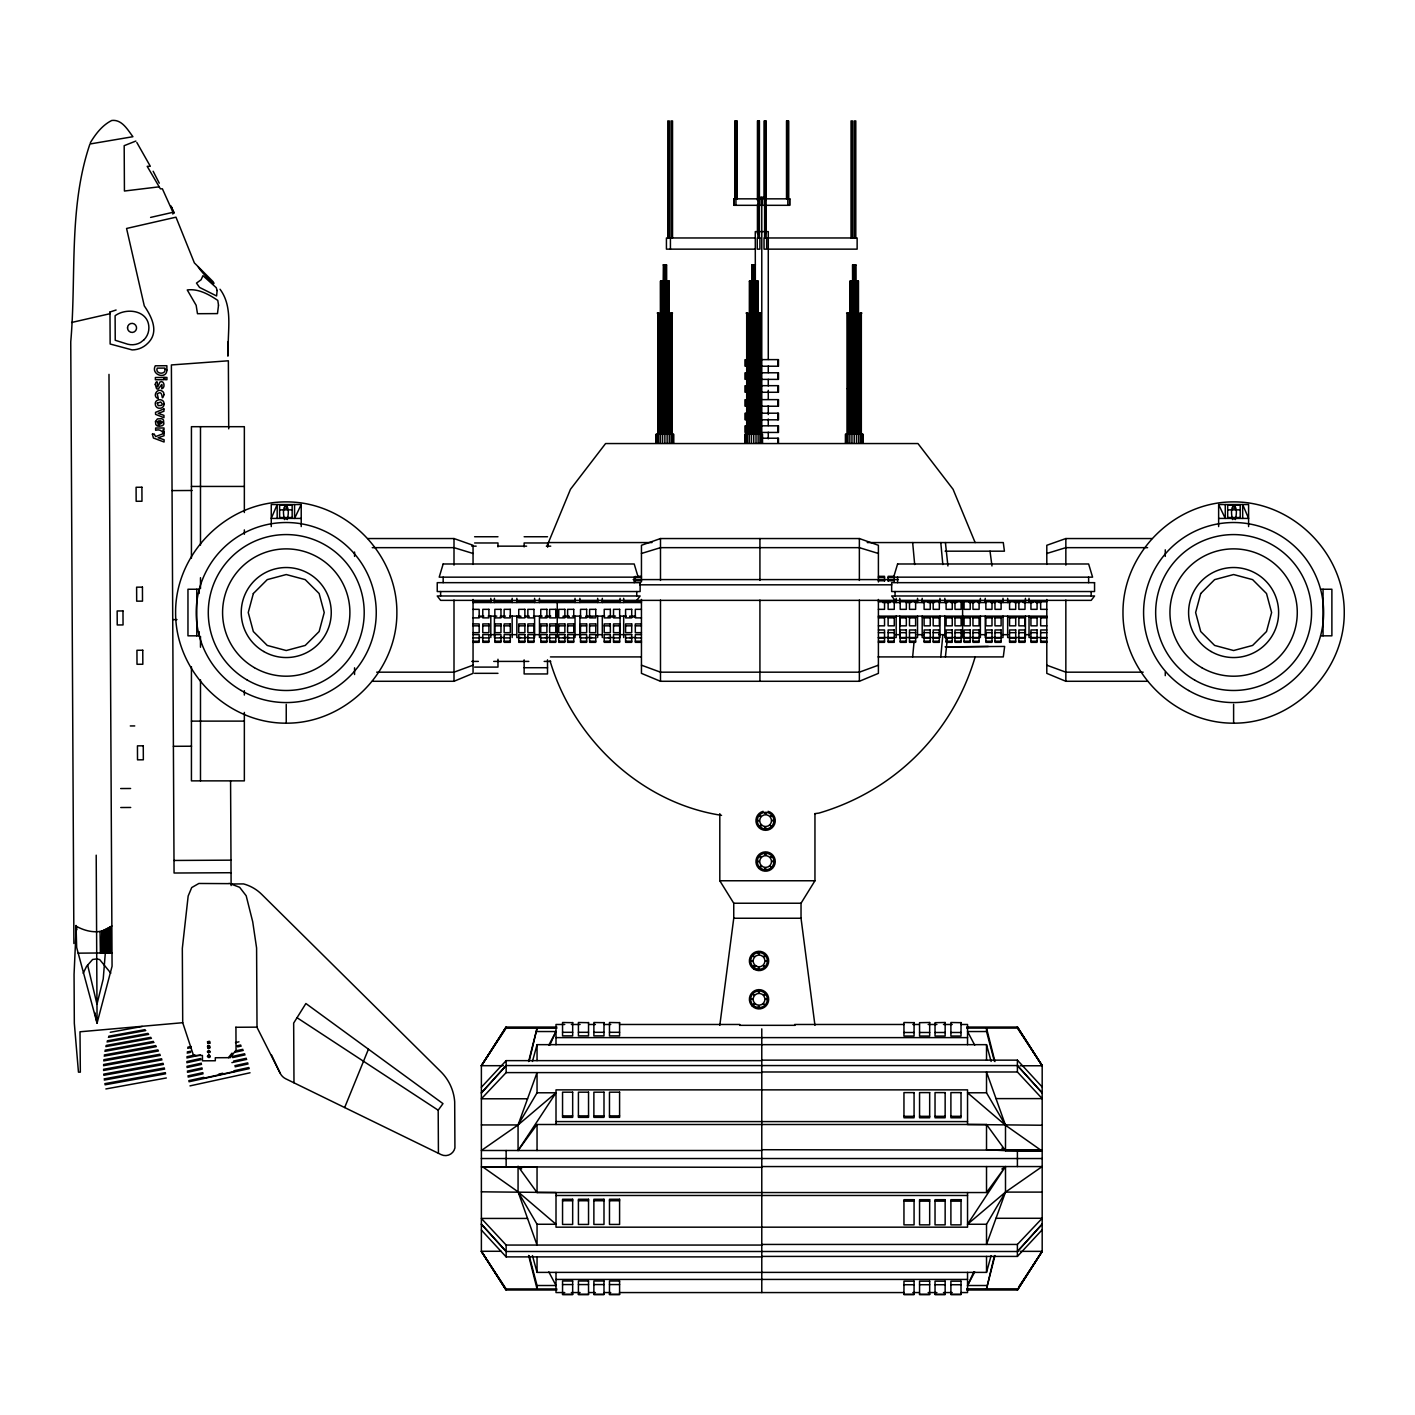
<?xml version="1.0" encoding="UTF-8"?>
<svg xmlns="http://www.w3.org/2000/svg" width="1415" height="1415" viewBox="0 0 1415 1415"><rect width="100%" height="100%" fill="white"/><g stroke="black" fill="none" stroke-linecap="round" stroke-linejoin="round"><path stroke-width="1.5" d="M228.257 340.98C228.77 323.451 231.211 304.26 220.033 289.244M199.161 593.469L199.285 589.241L187.965 589.241L187.965 635.83L199.285 635.83L199.161 631.603M100.359 953.038L100.041 931.477M101.173 953.038L101.792 931.105M102.004 953.038L102.499 930.752M102.835 953.02L103.189 930.398M103.666 953.02L103.879 930.044M104.48 953.02L104.586 929.69M912.657 656.914L914.09 641.526M940.78 656.914L942.832 634.928M945.415 656.914L947.396 638.413M719.81 1025.327L733.748 918.247L733.748 903.23L719.81 880.767L719.81 813.678M547.853 546.809L548.419 542.564L570.475 489.289L605.585 443.549L917.964 443.549L953.073 489.289L975.147 542.564M284.503 519.57C280.064 501.582 291.72 501.582 287.28 519.57M287.28 507.242L286.591 508.427M1232.553 519.57C1228.114 501.582 1239.788 501.582 1235.348 519.57M1235.348 507.242L1234.658 508.427M528.609 1061.533L537.046 1028.21L529.228 1061.038M994.957 1255.53L986.52 1288.835L994.338 1256.025M208.111 1055.448L208.323 1057.253M209.544 1057.04L209.332 1055.236M532.447 1061.445L537.046 1044.659L986.52 1044.659L991.119 1061.427M532.447 1255.618L537.046 1272.386L986.52 1272.386L991.119 1255.6M344.659 1107.538L368.431 1049.205M975.147 656.914C952.861 732.722 894.758 790.826 818.949 813.094L814.722 813.66M549.692 1045.261L556.007 1031.535L537.046 1031.535M986.52 1285.51L967.542 1285.51L973.874 1271.784M271.256 526.575L271.256 504.536L301.218 504.536L294.568 518.421L294.568 504.536M548.825 1045.084L556.007 1031.535M967.542 1285.51L974.723 1271.961M1042.183 1150.66L1005.499 1150.66L1005.499 1125.243L986.52 1092.787L967.542 1092.787L1005.499 1125.243L1042.183 1151.102L1005.499 1150.66L986.52 1124.501L537.046 1124.501L518.067 1150.501L518.067 1124.943L537.046 1072.605L537.046 1092.787L518.067 1124.943L481.383 1150.501L761.783 1150.501M1001.873 1169.038L1005.499 1166.561L1005.499 1192.102L986.52 1244.439L986.52 1224.258L1005.499 1192.102L1042.183 1166.561L761.783 1166.561M814.952 1025.327L801.032 918.247L801.032 903.23L814.952 880.767L814.952 813.678M506.146 1028.104L481.383 1065.76L481.383 1251.355L506.146 1290.002L556.838 1290.002M518.067 1150.501L556.007 1092.787L537.046 1092.787M986.52 1224.258L967.542 1224.258L1005.499 1166.561L986.52 1192.544L537.046 1192.544L518.067 1166.402L518.067 1191.819L537.046 1245.058L537.046 1224.258L518.067 1191.819L483.134 1167.18M1018.588 1287.137L1042.183 1251.285L1042.183 1065.69L1017.403 1027.06L966.728 1027.06M556.838 1027.06L506.146 1027.06L481.383 1065.69L503.369 1065.69M966.728 1290.002L1017.403 1290.002L1042.183 1251.355L1020.197 1251.355M90.33 142.738C95.672 133.894 102.322 125.174 111.767 120.47C121.955 119.231 127.651 129.791 132.922 136.707L89.941 143.994C68.38 207.421 76.516 275.854 70.75 341.811L73.898 943.522M438.42 1153.296L438.19 1110.209L442.983 1103.629L305.888 1003.518L293.666 1023.098L293.984 1082.811M636.732 600.367L640.128 595.98L437.235 595.98L440.613 600.367L1091.177 600.367L1094.556 595.98L891.662 595.98L895.058 600.367M228.416 1057.677L232.025 1053.114M506.146 1065.566L481.383 1092.928L506.146 1065.566L1017.403 1065.566L1042.183 1092.875L1017.403 1065.566M1017.403 1251.497L1042.183 1224.117L1017.403 1251.497L506.146 1251.497L481.383 1224.17L506.146 1251.497M481.383 1087.251L506.146 1060.631L761.783 1060.631M761.783 1256.414L1017.403 1256.414L1042.183 1229.794M506.146 1060.631L506.146 1072.605L481.383 1098.783L527.547 1098.783M1017.403 1256.414L1017.403 1244.439L1042.183 1218.28L996.001 1218.28M556.007 1092.787L518.067 1124.943L481.383 1124.943M967.542 1224.258L1005.499 1192.102L1042.183 1192.102M172.718 213.966L174.08 212.904C166.333 195.836 175.92 217.45 173.497 211.949M284.91 518.615L286.874 518.615M1232.96 518.615L1234.941 518.615M208.907 1050.39L208.288 1052.672M208.713 1052.937L209.314 1050.655M210.021 1052.442L207.333 1051.823L208.412 1050.39L210.269 1051.504M208.925 1054.971L207.368 1056.404L209.225 1057.518M208.73 1057.518L210.039 1057.04M111.856 925.976C101.456 934.89 87.27 932.29 76.233 926.259L74.058 974.369L74.323 1023.275L78.462 1072.163L80.337 1072.163L80.001 1031.783L182.712 1022.709L193.537 1055.484L202.433 1055.448L202.451 1060.825L215.328 1060.755L215.31 1057.748L230.327 1057.659L236.04 1050.072L235.934 1027.255M111.997 952.879L78.108 953.162M372.251 681.287L454.003 681.287L473.052 673.363L473.052 599.465M641.455 599.465L641.455 673.363L660.487 681.287L859.365 681.287L878.397 673.363L878.397 599.465M135.858 141.058L124.184 145.674L124.432 191.025L159.223 186.815M473.052 665.192L454.003 672.178L376.673 672.178M878.397 665.192L859.365 672.178L660.487 672.178L641.455 665.192M878.397 581.954L878.397 545.288L859.365 538.549L660.487 538.549L641.455 545.288L641.455 581.954M1152.022 538.549L1065.849 538.549L1046.799 545.288L1046.799 564.426M109.999 312.007L116.101 310.009M641.455 553.477L660.487 547.658L859.365 547.658L878.397 553.477M1046.799 553.477L1065.849 547.658L1147.6 547.658M150.591 217.415L172.984 212.303L162.389 188.814L160.373 188.832L147.178 166.316L150.326 166.298L136.831 142.49M71.617 322.478L109.981 313.706M187.877 1047.153L191.096 1046.463M187.717 1048.338L190.972 1047.613M187.275 1051.929L190.707 1051.186M187.169 1053.114L190.636 1052.371M235.491 1042.59L238.958 1041.829M186.922 1056.722L194.81 1055.006M237.083 1045.791L240.692 1045.013M186.886 1057.942L200.47 1054.971M237.596 1046.87L241.24 1046.092M186.815 1061.533L200.806 1058.491M236.075 1050.797L242.796 1049.329M186.833 1062.736L200.948 1059.658M235.014 1052.229L243.274 1050.425M186.939 1066.344L201.372 1063.196M232.237 1056.474L244.671 1053.751M187.01 1067.529L201.531 1064.363M232.591 1057.589L245.096 1054.865M187.311 1071.137L202.062 1067.918M233.617 1061.038L246.334 1058.261M187.434 1072.305L202.257 1069.068M231.883 1062.612L246.705 1059.375M187.93 1075.895L202.893 1072.641M234.872 1065.672L247.767 1062.86M188.107 1077.063L203.106 1073.79M235.155 1066.804L248.085 1063.974M188.779 1080.636L203.813 1077.346M218.865 1074.073L222.756 1073.224M233.917 1070.784L248.969 1067.511M203.672 1078.177L236.128 1071.102M189.009 1081.768L249.217 1068.643M189.981 1085.889L250.048 1072.782M110.246 1032.278L142.278 1026.459M108.796 1036.222L145.02 1029.642M108.407 1037.337L145.78 1030.562M107.328 1040.821L148.009 1033.41M107.009 1041.953L148.716 1034.365M106.09 1045.473L150.804 1037.337M105.824 1046.622L151.458 1038.327M105.099 1050.178L153.404 1041.405M104.887 1051.345L154.005 1042.413M104.339 1054.936L155.774 1045.579M104.179 1056.121L156.34 1046.64M103.808 1059.711L157.949 1049.877M103.72 1060.914L158.462 1050.974M103.543 1064.505L159.895 1054.263M103.507 1065.707L160.355 1055.378M103.49 1069.315L161.628 1058.756M103.525 1070.501L162.017 1059.87M103.702 1074.127L163.132 1063.319M103.79 1075.294L163.468 1064.451M104.144 1078.902L164.405 1067.954M104.285 1080.07L164.671 1069.086M104.816 1083.66L165.431 1072.641M105.028 1084.81L165.643 1073.79M105.86 1088.949L166.333 1077.965M286.237 723.171C345.455 723.543 397.244 671.754 396.872 612.536C397.244 553.318 345.455 501.529 286.237 501.901C227.019 501.529 175.23 553.318 175.602 612.536C175.23 671.754 227.019 723.543 286.237 723.171L286.237 704.352M1233.615 723.171C1292.832 723.543 1344.621 671.754 1344.25 612.536C1344.621 553.318 1292.832 501.529 1233.615 501.901C1174.397 501.529 1122.608 553.318 1122.979 612.536C1122.608 671.754 1174.397 723.543 1233.615 723.171L1233.615 704.352M945.096 646.832L1004.65 646.443L1003.288 656.914L878.043 656.914M946.476 647.009L988.307 646.443M172.046 490.598L192.086 490.492M172.736 619.611L176.999 619.593M130.286 725.948L134.743 725.93M173.391 746.306L191.538 746.218M120.664 788.544L130.605 788.491M120.753 807.523L130.711 807.47M173.992 860.462L230.981 860.161M231.052 872.719L174.063 873.02L171.392 364.946L228.363 360.79L228.717 428.833M231.105 883.986L243.539 883.915A40.982 40.982 0 0 1 261.722 894.368L440.808 1071.668A47.19 47.19 0 0 1 454.693 1101.843L454.923 1147.936A9.728 9.728 0 0 1 441.144 1154.622L285.777 1078.814A12.417 12.417 0 0 1 280.046 1072.977L256.752 1026.865M83.184 973.308L86.545 966.392L92.629 959.458L96.733 958.928L99.651 959.565L110.83 973.166M235.686 1027.272L257.017 1027.149L256.593 948.015L252.719 921.802L246.175 895.748L239.648 887.311L229.142 883.314M758.528 197.286L765.02 197.286M755.274 237.968L666.43 237.968L666.43 249.146L755.274 249.146M768.274 237.968L857.136 237.968L857.136 249.146L768.274 249.146M663.175 264.853L666.571 264.853M752.037 264.853L755.433 264.853M855.916 264.853L852.52 264.853L852.591 282.452M669.26 281.09L660.487 281.09L660.487 442.718M749.349 281.09L758.122 281.09L758.122 442.718M657.214 313.086L658.346 313.086M658.647 313.086L659.39 434.264M663.653 313.086L664.219 434.264M668.075 313.086L667.456 434.264M671.099 313.086L670.427 434.264M671.524 313.086L671.559 434.264L671.4 313.086L672.532 313.086M746.076 313.086L747.208 313.086L747.244 434.264M747.509 313.086L748.252 434.264M750.534 313.086L751.259 434.264M752.515 313.086L753.081 434.264M759.961 313.086L759.077 388.612L758.811 369.297M761.394 313.086L760.262 313.086L760.262 434.264M846.559 313.086L847.709 313.086L848.01 442.718M847.992 313.086L848.735 434.264M851.016 313.086L851.742 434.264M853.015 313.086L853.563 434.264M855.544 313.086L854.996 434.264M857.419 313.086L856.8 434.264M860.444 313.086L859.789 434.264M860.745 313.086L861.876 313.086M757.609 359.622L778.48 359.622L778.48 366.22L757.45 366.22M659.797 369.297L664.714 369.297M665.032 369.297L670.215 369.297L669.967 388.612M750.764 369.297L753.594 369.297M754.849 369.297L753.894 369.297L754.036 434.264M756.052 369.297L759.077 369.297M854.076 369.297L851.246 369.297L851.052 281.09L850.946 313.918M854.377 369.297L855.332 369.297M856.535 369.297L859.577 369.297M757.609 372.782L778.48 372.782L778.48 379.379L757.45 379.379M757.609 385.676L778.48 385.676L778.48 392.273L761.783 392.273M657.78 388.612L663.211 388.612M665.156 388.612L666.076 388.612M666.536 388.612L671.984 388.612M746.642 388.612L749.755 388.612M750.87 388.612L752.09 388.612M754.036 388.612L754.938 388.612M756.176 388.612L760.846 388.612M847.125 388.612L850.238 388.612M851.352 388.612L852.573 388.612M854.519 388.612L855.421 388.612M856.659 388.612L861.328 388.612M761.783 406.229L778.48 406.229L778.48 399.631L761.783 399.631L761.783 432.442L778.48 432.442L778.48 425.827L761.783 425.827M761.783 413.198L778.48 413.198L778.48 419.795L761.783 419.795M761.783 438.226L778.48 438.226L778.48 442.63M191.432 486.442L244.353 486.442M1218.633 526.575L1218.633 504.536L1248.596 504.536L1248.596 526.575M279.622 509.86L292.162 509.86M1227.689 509.86L1240.212 509.86M279.622 517.536L292.162 517.536M1227.689 517.536L1240.212 517.536M301.218 518.421L271.256 518.421L277.181 504.536L277.181 518.421M1218.633 518.421L1248.596 518.421L1242.671 504.536L1242.671 518.421M474.609 536.745L497.974 536.745M524.134 536.745L547.517 536.745M367.829 538.549L454.003 538.549L473.052 545.288L473.052 564.426M548.419 542.564L652.014 542.564M867.218 542.564L1003.288 542.564L1004.42 551.178L945.132 551.178M474.609 542.971L497.974 542.971L497.974 546.898M471.779 546.155L476.165 546.155M498.098 546.155L526.61 546.155M546.349 546.155L550.736 546.155M372.251 547.658L454.003 547.658L473.052 553.477M637.351 576.329L641.455 576.329M878.397 576.329L884.534 576.329L884.534 581.123M635.317 577.444L641.455 577.444M878.397 577.444L884.534 577.444M888.125 577.444L894.262 577.444M633.177 579.584L898.401 579.584M635.317 580.751L641.455 580.751M878.397 580.751L884.534 580.751M888.125 580.751L894.262 580.751M639.81 584.819L891.768 584.819M1320.566 589.241L1331.886 589.241L1331.886 635.83L1320.566 635.83M473.052 600.791L479.172 600.791L479.172 601.782M641.455 600.791L635.317 600.791L635.317 601.782M878.397 600.791L884.534 600.791L884.534 609.334L878.397 609.334M1046.799 600.791L1040.662 600.791L1040.662 609.334L1046.799 609.334M473.052 601.782L490.81 601.782M494.419 601.782L512.177 601.782M516.846 601.782L534.605 601.782M539.469 601.782L575.021 601.782M579.885 601.782L597.661 601.782M602.312 601.782L620.088 601.782M623.679 601.782L641.455 601.782M878.397 601.782L896.173 601.782M899.763 601.782L917.539 601.782M922.191 601.782L939.967 601.782M944.831 601.782L980.365 601.782M985.247 601.782L1003.005 601.782M1007.657 601.782L1025.433 601.782M1029.023 601.782L1046.799 601.782M473.052 602.542L641.455 602.542M882.712 602.542L890.247 602.542M893.519 602.542L899.993 602.542M905.688 602.542L910.782 602.542M915.098 602.542L923.73 602.542M928.063 602.542L934.537 602.542M938.852 602.542L947.484 602.542M950.756 602.542L956.682 602.542M969.08 602.542L974.44 602.542M977.712 602.542L986.343 602.542M990.677 602.542L995.116 602.542M999.061 602.542L1010.098 602.542M1014.413 602.542L1019.507 602.542M1023.045 602.542L1032.985 602.542M1036.01 602.542L1040.874 602.542M473.052 609.334L479.172 609.334L479.172 617.877L473.052 617.877M641.455 609.334L635.317 609.334L635.317 617.877L641.455 617.877M478.978 616.126L483.842 616.126M488.157 616.126L496.789 616.126M500.344 616.126L505.438 616.126M509.754 616.126L520.791 616.126M524.735 616.126L529.175 616.126M533.49 616.126L542.14 616.126M545.394 616.126L550.771 616.126M563.17 616.126L569.095 616.126M572.368 616.126L580.999 616.126M585.81 616.126L604.753 616.126M608.238 616.126L615.543 616.126M619.858 616.126L626.332 616.126M629.604 616.126L635.53 616.126M878.397 616.126L1046.799 616.126M478.978 616.887L482.922 616.887M500.344 616.887L504.288 616.887M516.846 616.887L520.791 616.887M524.735 616.887L528.679 616.887M545.394 616.887L549.356 616.887M563.17 616.887L569.095 616.887M585.81 616.887L591.735 616.887M608.238 616.887L614.163 616.887M629.604 616.887L635.53 616.887M878.397 616.887L896.173 616.887M899.763 616.887L917.539 616.887M922.191 616.887L939.967 616.887M944.831 616.887L980.365 616.887M985.247 616.887L1003.005 616.887M1007.657 616.887L1025.433 616.887M1029.023 616.887L1046.799 616.887M878.397 617.877L884.534 617.877M888.125 617.877L894.262 617.877M900.188 617.877L906.325 617.877M909.491 617.877L915.629 617.877M924.101 617.877L930.239 617.877M933.193 617.877L939.33 617.877M946.104 617.877L952.242 617.877M954.983 617.877L961.121 617.877M964.075 617.877L970.212 617.877M972.972 617.877L979.109 617.877M985.866 617.877L992.003 617.877M994.975 617.877L1001.113 617.877M1009.567 617.877L1015.705 617.877M1018.871 617.877L1025.008 617.877M1030.934 617.877L1037.071 617.877M1040.662 617.877L1046.799 617.877M473.052 623.927L479.172 623.927L479.172 632.664L473.052 632.664M641.455 623.927L635.317 623.927L635.317 632.664L641.455 632.664M473.052 625.837L479.172 625.837M482.78 625.837L488.918 625.837M494.843 625.837L500.963 625.837M504.147 625.837L510.284 625.837M518.739 625.837L524.877 625.837M527.848 625.837L533.968 625.837M540.742 625.837L546.88 625.837M549.639 625.837L555.759 625.837M558.73 625.837L564.868 625.837M567.61 625.837L573.747 625.837M580.521 625.837L586.659 625.837M589.613 625.837L595.75 625.837M604.223 625.837L610.343 625.837M613.526 625.837L619.664 625.837M625.589 625.837L631.709 625.837M635.317 625.837L641.455 625.837M878.397 625.837L884.534 625.837L884.534 616.887M1046.799 625.837L1040.662 625.837L1040.662 616.887M878.397 629.976L884.534 629.976L884.534 642.339L878.397 642.339M1046.799 629.976L1040.662 629.976L1040.662 642.339L1046.799 642.339M878.397 632.664L884.534 632.664M888.125 632.664L894.262 632.664M900.188 632.664L906.325 632.664M909.491 632.664L915.629 632.664M924.101 632.664L930.239 632.664M933.193 632.664L939.33 632.664M946.104 632.664L952.242 632.664M954.983 632.664L961.121 632.664M964.075 632.664L970.212 632.664M972.972 632.664L979.109 632.664M985.866 632.664L992.003 632.664M994.975 632.664L1001.113 632.664M1009.567 632.664L1015.705 632.664M1018.871 632.664L1025.008 632.664M1030.934 632.664L1037.071 632.664M1040.662 632.664L1046.799 632.664M473.052 634.61L479.172 634.61L479.172 642.339L473.052 642.339M490.315 634.663L500.963 634.61L500.963 642.339L494.843 642.339L494.843 634.61M511.912 634.663L516.227 634.663M539.982 634.663L527.848 634.61L527.848 642.339L533.968 642.339L533.968 634.61M574.525 634.663L586.659 634.61L586.659 642.339L580.521 642.339L580.521 634.415M596.104 634.663L602.578 634.663M624.174 634.663L613.526 634.61L613.526 642.339L619.664 642.339L619.664 634.415M641.455 634.61L635.317 634.61L635.317 642.339L641.455 642.339M895.677 634.663L899.993 634.663M917.256 634.663L923.73 634.663M938.852 634.663L945.326 634.663M979.87 634.663L986.343 634.663M1001.466 634.663L1007.94 634.663M1025.221 634.663L1029.536 634.663M478.978 637.528L482.922 637.528M500.344 637.528L504.288 637.528M520.791 637.528L516.846 637.528L516.846 616.126M524.735 637.528L528.679 637.528M545.394 637.528L549.356 637.528M563.17 637.528L569.095 637.528M585.81 637.528L591.735 637.528M608.238 637.528L614.163 637.528M629.604 637.528L635.53 637.528M878.397 637.528L896.173 637.528L896.173 616.126M1046.799 637.528L1029.023 637.528L1029.023 616.126M473.052 637.917L479.172 637.917M482.78 637.917L488.918 637.917M494.843 637.917L500.963 637.917M504.147 637.917L510.284 637.917M518.739 637.917L524.877 637.917M527.848 637.917L533.968 637.917M540.742 637.917L546.88 637.917M549.639 637.917L555.759 637.917M558.73 637.917L564.868 637.917M567.61 637.917L573.747 637.917M580.521 637.917L586.659 637.917M589.613 637.917L595.75 637.917M604.223 637.917L610.343 637.917M613.526 637.917L619.664 637.917M625.589 637.917L631.709 637.917M635.317 637.917L641.455 637.917M878.397 637.917L884.534 637.917M888.125 637.917L894.262 637.917M900.188 637.917L906.325 637.917M909.491 637.917L915.629 637.917M924.101 637.917L930.239 637.917M933.193 637.917L939.33 637.917M946.104 637.917L952.242 637.917M954.983 637.917L961.121 637.917M964.075 637.917L970.212 637.917M972.972 637.917L979.109 637.917M985.866 637.917L992.003 637.917M994.975 637.917L1001.113 637.917M1009.567 637.917L1015.705 637.917M1018.871 637.917L1025.008 637.917M1030.934 637.917L1037.071 637.917M1040.662 637.917L1046.799 637.917M473.052 641.207L479.172 641.207M482.78 641.207L488.918 641.207M494.843 641.207L500.963 641.207M504.147 641.207L510.284 641.207M518.739 641.207L524.877 641.207M527.848 641.207L533.968 641.207M540.742 641.207L546.88 641.207M549.639 641.207L555.759 641.207M558.73 641.207L564.868 641.207M567.61 641.207L573.747 641.207M580.521 641.207L586.659 641.207M589.613 641.207L595.75 641.207M604.223 641.207L610.343 641.207M613.526 641.207L619.664 641.207M625.589 641.207L631.709 641.207M635.317 641.207L641.455 641.207M878.397 641.207L884.534 641.207M888.125 641.207L894.262 641.207M900.188 641.207L906.325 641.207M909.491 641.207L915.629 641.207M924.101 641.207L930.239 641.207M933.193 641.207L939.33 641.207M946.104 641.207L952.242 641.207M954.983 641.207L961.121 641.207M964.075 641.207L970.212 641.207M972.972 641.207L979.109 641.207M985.866 641.207L992.003 641.207M994.975 641.207L1001.113 641.207M1009.567 641.207L1015.705 641.207M1018.871 641.207L1025.008 641.207M1030.934 641.207L1037.071 641.207M1040.662 641.207L1046.799 641.207M550.453 656.914L641.19 656.914M471.779 661.406L478.358 661.406M493.711 661.406L528.803 661.406M544.156 661.406L550.736 661.406M474.609 667.102L497.974 667.102L497.974 659.249M524.134 667.721L547.517 667.721M1143.179 672.178L1065.849 672.178L1046.799 665.192M474.609 673.328L497.974 673.328M1046.799 599.465L1046.799 673.363L1065.849 681.287L1147.6 681.287M191.432 721.119L244.353 721.119M719.81 880.767L814.952 880.767M733.748 903.23L801.032 903.23M733.748 918.247L801.032 918.247M564.762 1024.478L556.007 1024.478L556.007 1044.659M571.342 1024.478L580.097 1024.478M588.852 1024.478L595.414 1024.478M604.17 1024.478L610.732 1024.478M619.487 1024.478L739.886 1024.478M794.611 1024.478L904.061 1024.478M912.817 1024.478L919.396 1024.478M928.152 1024.478L936.907 1024.478M943.469 1024.478L952.224 1024.478M960.98 1024.478L967.542 1024.478L967.542 1044.659M739.656 1025.327L795.106 1025.327M506.146 1028.21L556.873 1028.21M966.693 1028.104L1017.403 1028.104L1042.183 1065.76L1020.197 1065.76M994.338 1061.126L986.52 1031.535L967.542 1031.535L974.723 1045.137M562.551 1032.313L572.668 1032.313M578.417 1032.313L588.534 1032.313M593.875 1032.313L603.993 1032.313M609.476 1032.313L619.593 1032.313M903.955 1032.49L914.072 1032.49M919.555 1032.49L929.673 1032.49M935.032 1032.49L945.149 1032.49M950.898 1032.49L961.015 1032.49M556.007 1037.62L967.542 1037.62M761.783 1060.153L1017.403 1060.153L1042.183 1086.985M761.783 1071.986L1017.403 1071.986L1042.183 1098.606L996.001 1098.606M506.146 1072.605L761.783 1072.605M562.551 1115.887L572.668 1115.887M578.417 1115.887L588.534 1115.887M593.875 1115.887L603.993 1115.887M609.476 1115.887L619.593 1115.887M903.955 1116.311L914.072 1116.311M919.555 1116.311L929.673 1116.311M935.032 1116.311L945.149 1116.311M950.898 1116.311L961.015 1116.311M556.007 1121.582L967.542 1121.582M556.007 1124.501L556.007 1089.868L967.542 1089.868L967.542 1124.501L1042.183 1125.243M761.783 1149.723L1042.183 1150.183L996.001 1150.183M481.383 1158.531L1042.183 1158.531M527.547 1166.862L481.383 1166.862L761.783 1167.322M481.383 1191.819L556.007 1192.544L556.007 1227.176L967.542 1227.176L967.542 1192.544M556.007 1195.48L967.542 1195.48M562.551 1200.751L572.668 1200.751M578.417 1200.751L588.534 1200.751M593.875 1200.751L603.993 1200.751M609.476 1200.751L619.593 1200.751M903.955 1201.158L914.072 1201.158M919.555 1201.158L929.673 1201.158M935.032 1201.158L945.149 1201.158M950.898 1201.158L961.015 1201.158M527.547 1218.439L481.383 1218.439L506.146 1245.058L506.146 1256.891L761.783 1256.891M537.046 1224.258L556.007 1224.258L518.067 1191.819M761.783 1244.439L1017.403 1244.439M506.146 1245.058L761.783 1245.058M501.175 1251.285L481.383 1251.285L506.146 1290.002L481.383 1251.355L506.146 1288.941L556.873 1288.941M556.007 1279.425L967.542 1279.425M562.551 1284.572L572.668 1284.572M578.417 1284.572L588.534 1284.572M593.875 1284.572L603.993 1284.572M609.476 1284.572L619.593 1284.572M903.955 1284.732L914.072 1284.732M919.555 1284.732L929.673 1284.732M935.032 1284.732L945.149 1284.732M950.898 1284.732L961.015 1284.732M529.228 1255.919L537.046 1285.51L556.007 1285.51L548.825 1271.908M966.693 1288.835L1017.403 1288.835M564.762 1292.567L556.007 1292.567L556.007 1272.386M571.342 1292.567L580.097 1292.567M588.852 1292.567L595.414 1292.567M604.17 1292.567L610.732 1292.567M619.487 1292.567L904.061 1292.567M912.817 1292.567L919.396 1292.567M928.152 1292.567L936.907 1292.567M943.469 1292.567L952.224 1292.567M960.98 1292.567L967.542 1292.567L967.542 1272.386M562.551 1294.389L572.668 1294.389M578.417 1294.389L588.534 1294.389M593.875 1294.389L603.993 1294.389M609.476 1294.389L619.593 1294.389M903.955 1294.389L914.072 1294.389M919.555 1294.389L929.673 1294.389M935.032 1294.389L945.149 1294.389M950.898 1294.389L961.015 1294.389M523.762 1166.685L537.046 1167.322L537.046 1192.544M721.544 815.341C640.712 803.03 573.075 738.542 550.046 660.858M208.43 1054.971L210.287 1056.085M297.026 1017.703L438.19 1110.209M1001.873 1148.166L1005.499 1150.66L986.52 1149.723L986.52 1124.501M518.067 1166.402L521.675 1168.896M1233.261 508.427L1232.553 507.242M285.193 508.427L284.503 507.242M228.841 883.632L198.861 883.473L191.715 887.559L188.16 896.049L182.323 948.404L182.712 1022.709M481.383 1230.06L506.146 1256.891M198.171 266.692C200.063 270.972 218.352 289.615 212.993 281.567L194.368 262.889L175.973 217.185L126.572 228.469L144.277 305.87C151.688 316.819 159.594 332.047 147.673 343.385A22.216 22.074 89.7 0 1 132.143 349.912L110.14 344.004L109.981 312.007M159.276 183.189L153.156 171.25M171.073 206.325L171.746 207.651M1218.633 504.536L1225.266 518.421L1225.266 504.536M271.538 1055.024L280.046 1072.977M1005.499 1125.243L986.52 1071.986L986.52 1092.787M994.957 1061.586L986.52 1028.104L986.52 1031.535M528.609 1255.476L537.046 1288.941L537.046 1285.51M76.941 929.69L76.021 925.445L76.675 947.502L97.069 1023.151L112.068 966.25L108.99 374.374M94.787 1012.539L97.069 1023.151L96.202 855.173M87.642 965.136L96.981 1004.226L103.224 978.968L105.4 952.03L105.276 929.337M990.022 551.178L991.968 565.965M945.415 542.564L947.926 565.965M940.78 542.564L942.832 564.55M912.657 542.564L914.691 564.55M230.574 781.133L231.123 885.578M164.883 377.469L164.883 379.698L166.935 379.68L166.935 377.451L155.367 377.522L155.367 379.751L163.751 379.698L163.733 377.469M110.954 926.436L111.095 952.985M110.246 926.807L110.388 952.985M109.539 927.161L109.663 952.985M108.831 927.533L108.955 953.002M108.124 927.886L108.248 953.002M107.398 928.24L107.54 953.002M106.691 928.611L106.815 953.002M105.984 928.965L106.107 953.002M1323.06 589.241L1323.06 635.83M1240.212 518.138L1240.212 505.102L1227.689 505.102L1227.689 518.138M1165.27 549.834L1165.27 556.396M1165.27 672.178L1165.27 675.663M1091.177 591.541L1091.177 595.98M1088.63 577.161L1088.63 582.662M1065.849 538.549L1065.849 565.133M1065.849 600.084L1065.849 681.287M1037.071 616.887L1037.071 625.837L1030.934 625.837L1030.934 616.887M1029.023 598.315L1029.023 602.542M1025.433 598.315L1025.433 602.542M1025.433 616.126L1025.433 637.528L1007.657 637.528L1007.657 616.126M1025.008 616.887L1025.008 625.837L1018.871 625.837L1018.871 616.887M1017.403 1060.153L1017.403 1071.986M1017.403 1149.723L1017.403 1166.561M1015.705 616.887L1015.705 625.837L1009.567 625.837L1009.567 616.887M1007.657 598.315L1007.657 602.542M1003.005 598.315L1003.005 602.542M1003.005 616.126L1003.005 637.528L985.247 637.528L985.247 616.126M1001.113 616.887L1001.113 625.837L994.975 625.837L994.975 616.887M992.003 616.887L992.003 625.837L985.866 625.837L985.866 616.887M986.52 1044.659L986.52 1060.153M986.52 1166.561L986.52 1192.544M986.52 1256.414L986.52 1272.386M985.247 598.315L985.247 602.542M980.365 598.315L980.365 602.542M980.365 616.126L980.365 637.528L944.831 637.528L944.831 616.126M979.109 616.887L979.109 625.837L972.972 625.837L972.972 616.887M970.212 616.887L970.212 625.837L964.075 625.837L964.075 616.887M962.607 601.782L962.607 637.528M961.121 616.887L961.121 625.837L954.983 625.837L954.983 616.887M952.242 616.887L952.242 625.837L946.104 625.837L946.104 616.887M944.831 598.315L944.831 602.542M939.967 598.315L939.967 602.542M939.967 616.126L939.967 637.528L922.191 637.528L922.191 616.126M939.33 616.887L939.33 625.837L933.193 625.837L933.193 616.887M930.239 616.887L930.239 625.837L924.101 625.837L924.101 616.887M922.191 598.315L922.191 602.542M917.539 598.315L917.539 602.542M917.539 616.126L917.539 637.528L899.763 637.528L899.763 616.126M915.629 616.887L915.629 625.837L909.491 625.837L909.491 616.887M906.325 616.887L906.325 625.837L900.188 625.837L900.188 616.887M899.763 598.315L899.763 602.542M897.588 577.161L897.588 582.662M896.173 598.315L896.173 602.542M895.058 591.541L895.058 595.98M894.262 581.123L894.262 576.329L888.125 576.329L888.125 581.123M894.262 616.887L894.262 625.837L888.125 625.837L888.125 616.887M863.009 442.718L863.009 434.264L845.427 434.264L845.427 442.718M862.708 434.264L862.708 442.718M861.823 434.264L861.823 442.718M861.328 313.086L861.31 434.264M861.257 313.086L861.275 434.264M860.868 313.086L860.745 434.264M860.426 434.264L860.426 442.718M860.037 313.086L860.037 434.264M859.453 369.297L859.453 388.612M859.365 538.549L859.365 580.415M859.365 600.084L859.365 681.287M858.993 369.297L858.993 388.612M858.675 313.086L858.781 434.264M858.604 442.718L858.481 281.09L849.831 281.09L849.955 314.165M858.091 281.09L858.197 434.264M857.932 281.09L857.808 388.612M857.331 281.09L857.207 434.264L857.066 281.09M856.27 281.09L856.535 314.165M856.5 434.264L856.5 442.718M855.792 237.968L855.792 120.929L854.289 120.929L854.271 237.968M855.686 264.853L855.863 313.918M855.031 264.853L855.067 282.452M854.642 264.853L854.66 282.452M854.519 369.297L854.519 434.264M854.218 264.853L854.218 442.718M854.076 281.09L853.935 434.264M853.776 264.853L853.793 282.452M853.404 264.853L853.369 282.452M853.068 264.853L853.139 434.264M852.75 264.853L852.944 434.264M852.555 237.968L852.555 120.929L851.052 120.929L851.034 237.968M852.573 369.297L852.573 434.264M852.166 369.297L852.166 281.09L852.025 370.801M851.954 434.264L851.954 442.718M851.352 313.086L851.352 434.264M850.503 314.165L850.415 281.09L850.097 434.264M849.831 434.264L849.831 442.718M849.761 313.086L849.761 434.264M848.469 313.086L848.469 434.264M847.567 313.086L847.567 434.264M847.178 313.086L847.178 434.264M846.612 434.264L846.612 442.718M845.728 434.264L845.728 442.718M789.552 198.843L789.552 205.316M788.633 198.843L788.633 120.929L786.51 120.929L786.51 198.843M788.35 120.929L788.35 198.843M787.819 198.843L787.819 205.316M786.811 120.929L786.811 198.843M777.932 359.622L777.932 366.22M777.932 372.782L777.932 379.379M777.932 385.676L777.932 392.273M777.932 399.631L777.932 406.229M777.932 413.198L777.932 419.795M777.932 425.827L777.932 432.442M777.932 438.226L777.932 442.63M768.274 359.463L768.274 231.618L755.274 231.618L755.38 313.918M768.274 366.078L768.274 372.693M768.274 379.308L768.274 385.924M768.274 390.328L768.274 399.136M768.274 405.751L768.274 414.577M768.274 418.981L768.274 425.597M768.274 432.212L768.274 438.809M766.134 237.968L766.134 120.929L764.171 120.929L764.135 198.224M765.674 120.929L765.674 200.435M765.674 204.857L765.674 233.563M765.02 203.725L765.02 231.618M764.613 120.929L764.613 237.968M762.526 442.718L762.526 434.264L744.944 434.264L744.944 442.718M762.225 434.264L762.225 442.718M761.783 197.286L761.783 399.136M761.783 1028.864L761.783 1292.567M761.341 434.264L761.341 442.718M760.775 313.086L760.792 434.264M759.943 434.264L759.943 442.718M759.926 538.549L759.926 580.415M759.926 600.084L759.926 681.287M759.413 237.968L759.413 120.929L757.45 120.929L757.432 200.435M759.484 313.086L759.307 434.264M758.953 120.929L758.953 200.435M758.953 204.857L758.953 233.563M758.528 203.725L758.528 231.618M758.511 369.297L758.511 388.612M757.892 120.929L757.892 237.968M757.98 281.09L757.962 434.264M757.715 388.612L757.538 281.09L757.326 388.612M757.432 204.857L757.432 233.563M756.937 281.09L756.937 388.789M756.724 281.09L756.654 434.264M756.565 281.09L756.565 370.801M756.052 281.09L756.318 434.264M755.787 281.09L755.787 314.165M756.017 434.264L756.017 442.718M754.938 264.853L754.938 434.264M754.849 434.264L754.584 264.853L754.549 282.452M754.513 313.086L754.513 434.264M754.177 264.853L754.16 282.452M753.735 264.853L753.735 442.718M753.594 281.09L753.452 434.264M753.293 264.853L753.311 282.452M752.922 264.853L752.886 282.452M752.532 264.853L752.639 434.264M752.32 264.853L752.462 434.264M752.09 264.853L752.037 282.452M752.09 369.297L752.09 434.264M751.683 281.09L751.683 369.297M751.418 281.09L751.312 388.612M751.453 434.264L751.453 442.718M750.764 281.09L750.87 434.264M750.534 281.09L750.534 314.165M749.932 281.09L750.021 314.165M749.614 434.264L749.561 281.09L749.349 442.718M747.987 313.086L747.987 434.264M747.527 434.264L747.527 442.718M747.085 313.086L747.085 434.264M746.696 313.086L746.696 434.264M746.13 434.264L746.13 442.718M745.634 359.622L745.634 366.22M745.634 372.782L745.634 379.379M745.634 385.676L745.634 392.273M745.634 399.631L745.634 406.229M745.634 413.198L745.634 419.795M745.634 425.827L745.634 432.442M745.245 434.264L745.245 442.718M745.068 359.622L745.068 366.22M745.068 372.782L745.068 379.379M745.068 385.676L745.068 392.273M745.068 399.631L745.068 406.229M745.068 413.198L745.068 419.795M745.068 425.827L745.068 432.442M737.038 198.843L737.038 120.929L734.933 120.929L734.933 198.843M736.755 120.929L736.755 198.843M735.942 198.843L735.942 205.316M735.216 120.929L735.216 198.843M734.014 198.843L734.014 205.316M673.664 442.718L673.664 434.264L656.082 434.264L656.082 442.718M673.363 434.264L673.363 442.718M672.532 237.968L672.532 120.929L671.028 120.929L671.011 237.968M672.479 434.264L672.479 442.718M671.984 313.086L671.966 434.264M671.081 434.264L671.081 442.718M670.622 313.086L670.692 434.264M670.427 237.968L670.427 249.146M669.437 313.086L669.437 434.264M669.277 237.968L669.277 120.929L667.792 120.929L667.756 237.968M669.26 442.718L669.136 281.09L668.853 434.264M668.587 281.09L668.676 390.505M668.464 369.297L668.464 388.612M668.075 281.09L667.968 390.505M667.703 281.09L667.792 434.264M667.066 281.09L667.137 442.718M666.925 281.09L666.925 369.297M666.518 282.452L666.447 264.853L666.147 369.297M666.536 369.297L666.536 434.264M666.076 264.853L665.987 434.264M665.687 264.853L665.722 282.452M665.651 313.086L665.651 434.264M665.315 264.853L665.298 282.452M665.032 281.09L665.032 434.264M664.873 264.853L664.873 370.801M664.873 388.311L664.873 442.718M664.449 264.853L664.431 282.452M664.59 369.297L664.59 434.264M664.059 264.853L663.794 434.264L663.706 264.853M663.405 264.853L663.228 282.452M663.211 369.297L663.211 434.264M662.821 281.09L662.591 442.718M662.556 281.09L662.45 434.264M662.008 313.086L662.008 434.264L661.884 281.09M661.672 281.09L661.672 369.297M661.3 388.612L661.159 281.09L660.893 388.612M660.61 281.09L660.752 434.264M660.487 538.549L660.487 580.415M660.487 600.084L660.487 681.287M659.125 313.086L659.125 434.264M658.665 434.264L658.665 442.718M658.223 313.086L658.223 434.264M657.78 313.086L657.834 434.264M657.268 434.264L657.268 442.718M656.383 434.264L656.383 442.718M636.732 591.541L636.732 595.98M635.317 576.329L635.317 581.123M634.203 577.161L634.203 582.662M631.709 601.782L631.709 600.791L625.589 600.791L625.589 601.782M623.679 598.315L623.679 602.542M623.679 616.126L623.679 637.528M620.088 598.315L620.088 602.542M620.088 616.126L620.088 637.528M619.664 601.782L619.664 600.791L613.526 600.791L613.526 601.782M610.343 601.782L610.343 600.791L604.223 600.791L604.223 601.782M602.312 598.315L602.312 602.542M602.312 616.126L602.312 637.528M597.661 598.315L597.661 602.542M597.661 616.126L597.661 637.528M595.75 601.782L595.75 600.791L589.613 600.791L589.613 601.782M586.659 601.782L586.659 600.791L580.521 600.791L580.521 601.782M579.885 598.315L579.885 602.542M579.885 616.126L579.885 637.528M575.021 598.315L575.021 602.542M575.021 616.126L575.021 637.528M573.747 601.782L573.747 600.791L567.61 600.791L567.61 601.782M564.868 601.782L564.868 600.791L558.73 600.791L558.73 601.782M557.245 601.782L557.245 637.528M555.759 601.782L555.759 600.791L549.639 600.791L549.639 601.782M547.517 546.898L547.517 542.971L524.134 542.971L524.134 546.898M547.517 659.868L547.517 673.947L524.134 673.947L524.134 659.868M546.88 601.782L546.88 600.791L540.742 600.791L540.742 601.782M539.469 598.315L539.469 602.542M539.469 616.126L539.469 637.528M537.046 1044.659L537.046 1060.631M537.046 1124.501L537.046 1150.501M537.046 1256.891L537.046 1272.386M534.605 598.315L534.605 602.542M534.605 616.126L534.605 637.528M533.968 601.782L533.968 600.791L527.848 600.791L527.848 601.782M524.877 601.782L524.877 600.791L518.739 600.791L518.739 601.782M516.846 598.315L516.846 602.542M512.177 598.315L512.177 602.542M512.177 616.126L512.177 637.528M510.284 601.782L510.284 600.791L504.147 600.791L504.147 601.782M506.146 1150.501L506.146 1167.322M500.963 601.782L500.963 600.791L494.843 600.791L494.843 601.782M494.419 598.315L494.419 602.542M494.419 616.126L494.419 637.528M490.81 598.315L490.81 602.542M490.81 616.126L490.81 637.528M488.918 601.782L488.918 600.791L482.78 600.791L482.78 601.782M454.003 538.549L454.003 565.133M454.003 600.084L454.003 681.287M443.16 577.161L443.16 582.662M440.613 591.541L440.613 595.98M354.564 552.027L354.564 556.396M354.564 667.809L354.564 674.531M301.218 504.536L301.218 526.575M292.162 518.138L292.162 505.102L279.622 505.102L279.622 518.138M244.353 512.513L244.353 426.693L191.432 426.693L191.432 558.147M244.353 529.9L244.353 534.251M244.353 690.697L244.353 695.048M244.353 712.417L244.353 780.868L191.432 780.868L191.432 666.801M200.488 426.693L200.488 545.111M200.488 577.709L200.488 588.569M200.488 636.379L200.488 647.239M200.488 679.837L200.488 780.868M196.791 589.241L196.791 635.83M768.097 811.326A9.64 9.64 0 0 1 773.51 826.183A9.64 9.64 0 0 1 757.697 826.183A9.64 9.64 0 0 1 763.11 811.326M166.882 370.022C166.846 379.839 150.468 375.028 155.296 365.795L166.864 365.724L166.882 370.022M155.261 384.473L156.499 388.577A2.441 2.423 89.7 0 0 158.038 389.107C161.823 385.393 162.495 381.042 161.77 388.807C165.803 387.869 164.016 379.344 159.877 382.103C155.172 393.547 158.657 381.254 156.711 381.732A3.308 3.29 89.7 0 0 155.597 383.111L155.261 384.473M164.016 394.626C160.656 404.089 164.175 388.541 157.224 393.954L158.321 398.517C151.953 397.031 156.87 387.392 162.212 391.159A3.573 3.555 89.7 0 1 163.716 392.945L164.016 394.626M164.936 369.138C166.209 375.117 154.642 374.179 157.26 368.13L164.918 368.095L164.936 369.138M217.114 290.5L216.601 295.965L199.55 287.422L196.49 283.106L201.107 279.745L202.946 275.677L216.247 287.669L217.114 290.5M164.069 403.894L163.999 404.814A4.05 4.015 89.7 0 1 162.849 407.042A4.139 4.121 89.7 0 1 160.638 408.192L158.834 408.21A4.192 4.174 89.7 0 1 156.587 407.06A4.068 4.033 89.7 0 1 155.402 404.849C153.775 398.747 164.335 397.65 164.069 403.894M155.491 421.493L155.774 424.341A3.29 3.272 89.7 0 0 156.835 425.632L157.914 426.18L158.268 423.952L157.207 421.829L159.134 420.697L159.17 426.286L162.247 425.703A3.484 3.449 89.7 0 0 163.857 423.934L163.486 420.078A3.838 3.803 89.7 0 0 161.558 418.681L157.436 418.893L155.491 421.493M152.395 434.157L153.421 438.013L164.087 442.011L164.069 439.711L158.109 437.766L164.052 435.732L164.034 433.344L155.65 436.598L154.129 433.945L152.395 434.157M218.511 305.18L217.486 313.599L197.481 313.706L196.154 305.304L187.24 289.951C198.418 288.483 208.801 294.373 217.786 300.405L218.511 305.18M164.211 431.982L163.804 433.45C162.017 431.575 160.266 428.798 155.632 430.266L155.632 428.02L163.999 427.984L164.016 430.054L162.831 430.054L164.211 431.982M162.477 422.395L160.514 424.058L160.496 420.733L162.477 422.395M758.245 820.452L759.077 820.788L758.245 820.452M759.926 815.871L760.775 816.225L759.926 815.871M760.403 825.405L761.252 825.759L760.403 825.405M764.949 813.218L765.798 813.572L764.949 813.218M758.245 861.346L759.077 861.682L758.245 861.346M764.949 827.74L765.798 828.076L764.949 827.74M759.926 856.765L760.775 857.119L759.926 856.765M760.403 866.298L761.252 866.652L760.403 866.298M770.627 815.871L771.476 816.225L770.627 815.871M770.008 825.405L770.857 825.759L770.114 825.263M764.949 854.112L765.798 854.448L764.949 854.112M772.466 820.452L773.298 820.788L772.466 820.452M764.949 868.633L765.798 868.969L764.949 868.633M770.627 856.765L771.476 857.119L770.627 856.765M770.008 866.298L770.857 866.652L770.114 866.157M751.666 960.75L752.409 961.245L751.772 960.608M753.364 956.169L754.195 956.522L753.364 956.169M772.466 861.346L773.298 861.682L772.466 861.346M753.824 965.72L754.673 966.056L753.824 965.72M758.369 953.515L759.218 953.869L758.369 953.515M751.666 999.078L752.497 999.432L751.666 999.078M758.369 968.037L759.218 968.373L758.369 968.037M753.364 994.515L754.195 994.851L753.364 994.515M753.824 1004.049L754.673 1004.402L753.93 1003.907M764.065 956.169L764.896 956.522L764.065 956.169M763.428 965.72L764.277 966.056L763.428 965.72M758.369 991.862L759.218 992.198L758.369 991.862M765.886 960.75L766.718 961.103L765.886 960.75M758.369 1006.366L759.218 1006.719L758.369 1006.366M764.065 994.515L764.896 994.851L764.065 994.515M763.428 1004.049L764.277 1004.402L763.534 1003.907M765.886 999.078L766.718 999.432L765.886 999.078M157.277 403.133L158.162 405.663L161.611 405.38A1.893 1.875 89.7 0 0 162.265 403.912L160.779 402.002L157.277 403.133M207.545 1041.705L207.757 1043.492L209.473 1043.28L209.261 1041.475L207.545 1041.705M208.04 1041.688L208.253 1043.492L209.968 1043.28L209.756 1041.475L208.04 1041.688M207.563 1046.286L207.775 1048.091L209.491 1047.861L209.296 1046.074L207.563 1046.286M208.058 1046.286L208.27 1048.073L209.986 1047.861L209.774 1046.056L208.058 1046.286M253.338 593.539L248.244 612.536L253.338 631.532L267.24 645.435L286.237 650.529L305.233 645.435L319.136 631.532L324.23 612.536L319.136 593.539L305.233 579.637L286.237 574.543L267.24 579.637L253.338 593.539M1200.716 593.539L1195.622 612.536L1200.716 631.532L1214.618 645.435L1233.615 650.529L1252.611 645.435L1266.513 631.532L1271.607 612.536L1266.513 593.539L1252.611 579.637L1233.615 574.543L1214.618 579.637L1200.716 593.539M443.16 563.984L439.198 577.161L638.147 577.161L634.203 563.984L443.16 563.984M897.588 563.984L893.643 577.161L1092.592 577.161L1088.63 563.984L897.588 563.984M506.146 1027.06L481.383 1065.76L506.146 1027.06M1042.183 1251.285L1017.403 1290.002L1042.183 1251.355M144.012 339.759L140.545 342.465A17.051 16.945 89.7 0 1 127.757 344.216L115.234 340.272L115.11 315.704C126.996 307.179 148.77 310.504 148.893 327.802A16.998 16.856 58.4 0 1 144.012 339.759M163.91 408.917L155.544 412.366L155.562 414.365L163.945 417.673L163.945 415.373L158.232 413.339L163.91 411.27L163.91 408.917M228.257 341.616L227.921 355.873L228.257 341.616M141.907 487.238L136.088 487.273L136.158 501.281L141.978 501.246L141.907 487.238M142.437 587.137L136.618 587.172L136.689 601.163L142.508 601.145L142.437 587.137M122.981 610.944L117.162 610.962L117.233 624.97L123.052 624.935L122.981 610.944M142.756 650.246L136.937 650.281L137.007 664.289L142.827 664.254L142.756 650.246M143.269 745.811L137.45 745.846L137.52 759.837L143.34 759.802L143.269 745.811M761.217 198.843L733.801 198.843L733.801 205.316L761.217 205.316L761.217 198.843M789.747 198.843L762.543 198.843L762.543 205.316L789.747 205.316L789.747 198.843M759.908 237.968L757.255 237.968L757.255 249.146L759.908 249.146L759.908 237.968M766.665 237.968L764.029 237.968L764.029 249.146L766.665 249.146L766.665 237.968M640.128 582.662L437.235 582.662L437.235 591.541L640.128 591.541L640.128 582.662M1094.556 582.662L891.662 582.662L891.662 591.541L1094.556 591.541L1094.556 582.662M894.262 600.791L888.125 600.791L888.125 609.334L894.262 609.334L894.262 600.791M906.325 600.791L900.188 600.791L900.188 609.334L906.325 609.334L906.325 600.791M915.629 600.791L909.491 600.791L909.491 609.334L915.629 609.334L915.629 600.791M930.239 600.791L924.101 600.791L924.101 609.334L930.239 609.334L930.239 600.791M939.33 600.791L933.193 600.791L933.193 609.334L939.33 609.334L939.33 600.791M952.242 600.791L946.104 600.791L946.104 609.334L952.242 609.334L952.242 600.791M961.121 600.791L954.983 600.791L954.983 609.334L961.121 609.334L961.121 600.791M970.212 600.791L964.075 600.791L964.075 609.334L970.212 609.334L970.212 600.791M979.109 600.791L972.972 600.791L972.972 609.334L979.109 609.334L979.109 600.791M992.003 600.791L985.866 600.791L985.866 609.334L992.003 609.334L992.003 600.791M1001.113 600.791L994.975 600.791L994.975 609.334L1001.113 609.334L1001.113 600.791M1015.705 600.791L1009.567 600.791L1009.567 609.334L1015.705 609.334L1015.705 600.791M1025.008 600.791L1018.871 600.791L1018.871 609.334L1025.008 609.334L1025.008 600.791M1037.071 600.791L1030.934 600.791L1030.934 609.334L1037.071 609.334L1037.071 600.791M488.918 609.334L482.78 609.334L482.78 617.877L488.918 617.877L488.918 609.334M500.963 609.334L494.843 609.334L494.843 617.877L500.963 617.877L500.963 609.334M510.284 609.334L504.147 609.334L504.147 617.877L510.284 617.877L510.284 609.334M524.877 609.334L518.739 609.334L518.739 617.877L524.877 617.877L524.877 609.334M533.968 609.334L527.848 609.334L527.848 617.877L533.968 617.877L533.968 609.334M546.88 609.334L540.742 609.334L540.742 617.877L546.88 617.877L546.88 609.334M555.759 609.334L549.639 609.334L549.639 617.877L555.759 617.877L555.759 609.334M564.868 609.334L558.73 609.334L558.73 617.877L564.868 617.877L564.868 609.334M573.747 609.334L567.61 609.334L567.61 617.877L573.747 617.877L573.747 609.334M586.659 609.334L580.521 609.334L580.521 617.877L586.659 617.877L586.659 609.334M595.75 609.334L589.613 609.334L589.613 617.877L595.75 617.877L595.75 609.334M610.343 609.334L604.223 609.334L604.223 617.877L610.343 617.877L610.343 609.334M619.664 609.334L613.526 609.334L613.526 617.877L619.664 617.877L619.664 609.334M631.709 609.334L625.589 609.334L625.589 617.877L631.709 617.877L631.709 609.334M488.918 623.927L482.78 623.927L482.78 632.664L488.918 632.664L488.918 623.927M500.963 623.927L494.843 623.927L494.843 632.664L500.963 632.664L500.963 623.927M510.284 623.927L504.147 623.927L504.147 632.664L510.284 632.664L510.284 623.927M524.877 623.927L518.739 623.927L518.739 632.664L524.877 632.664L524.877 623.927M533.968 623.927L527.848 623.927L527.848 632.664L533.968 632.664L533.968 623.927M546.88 623.927L540.742 623.927L540.742 632.664L546.88 632.664L546.88 623.927M555.759 623.927L549.639 623.927L549.639 632.664L555.759 632.664L555.759 623.927M564.868 623.927L558.73 623.927L558.73 632.664L564.868 632.664L564.868 623.927M573.747 623.927L567.61 623.927L567.61 632.664L573.747 632.664L573.747 623.927M586.659 623.927L580.521 623.927L580.521 632.664L586.659 632.664L586.659 623.927M595.75 623.927L589.613 623.927L589.613 632.664L595.75 632.664L595.75 623.927M610.343 623.927L604.223 623.927L604.223 632.664L610.343 632.664L610.343 623.927M619.664 623.927L613.526 623.927L613.526 632.664L619.664 632.664L619.664 623.927M631.709 623.927L625.589 623.927L625.589 632.664L631.709 632.664L631.709 623.927M894.262 629.976L888.125 629.976L888.125 642.339L894.262 642.339L894.262 629.976M906.325 629.976L900.188 629.976L900.188 642.339L906.325 642.339L906.325 629.976M915.629 629.976L909.491 629.976L909.491 642.339L915.629 642.339L915.629 629.976M930.239 629.976L924.101 629.976L924.101 642.339L930.239 642.339L930.239 629.976M939.33 629.976L933.193 629.976L933.193 642.339L939.33 642.339L939.33 629.976M952.242 629.976L946.104 629.976L946.104 642.339L952.242 642.339L952.242 629.976M961.121 629.976L954.983 629.976L954.983 642.339L961.121 642.339L961.121 629.976M970.212 629.976L964.075 629.976L964.075 642.339L970.212 642.339L970.212 629.976M979.109 629.976L972.972 629.976L972.972 642.339L979.109 642.339L979.109 629.976M992.003 629.976L985.866 629.976L985.866 642.339L992.003 642.339L992.003 629.976M1001.113 629.976L994.975 629.976L994.975 642.339L1001.113 642.339L1001.113 629.976M1015.705 629.976L1009.567 629.976L1009.567 642.339L1015.705 642.339L1015.705 629.976M1025.008 629.976L1018.871 629.976L1018.871 642.339L1025.008 642.339L1025.008 629.976M1037.071 629.976L1030.934 629.976L1030.934 642.339L1037.071 642.339L1037.071 629.976M488.918 634.61L482.78 634.61L482.78 642.339L488.918 642.339L488.918 634.61M510.284 634.61L504.147 634.61L504.147 642.339L510.284 642.339L510.284 634.61M524.877 634.61L518.739 634.61L518.739 642.339L524.877 642.339L524.877 634.61M546.88 634.61L540.742 634.61L540.742 642.339L546.88 642.339L546.88 634.61M555.759 634.61L549.639 634.61L549.639 642.339L555.759 642.339L555.759 634.61M564.868 634.61L558.73 634.61L558.73 642.339L564.868 642.339L564.868 634.61M573.747 634.61L567.61 634.61L567.61 642.339L573.747 642.339L573.747 634.61M595.75 634.61L589.613 634.61L589.613 642.339L595.75 642.339L595.75 634.61M610.343 634.61L604.223 634.61L604.223 642.339L610.343 642.339L610.343 634.61M631.709 634.61L625.589 634.61L625.589 642.339L631.709 642.339L631.709 634.61M572.668 1022.674L562.551 1022.497L562.551 1035.868L572.668 1035.868L572.668 1022.497M588.534 1022.674L578.417 1022.497L578.417 1035.868L588.534 1035.868L588.534 1022.497M603.993 1022.674L593.875 1022.497L593.875 1035.868L603.993 1035.868L603.993 1022.497M619.593 1022.674L609.476 1022.497L609.476 1035.868L619.593 1035.868L619.593 1022.497M914.072 1022.674L903.955 1022.497L903.955 1036.045L914.072 1036.045L914.072 1022.497M929.673 1022.497L919.555 1022.674L919.555 1036.045L929.673 1036.045L929.673 1022.497M945.149 1022.497L935.032 1022.674L935.032 1036.045L945.149 1036.045L945.149 1022.497M961.015 1022.674L950.898 1022.497L950.898 1036.045L961.015 1036.045L961.015 1022.497M572.668 1092.185L562.551 1092.185L562.551 1117.372L572.668 1117.372L572.668 1092.185M588.534 1092.185L578.417 1092.185L578.417 1117.372L588.534 1117.372L588.534 1092.185M603.993 1092.185L593.875 1092.185L593.875 1117.372L603.993 1117.372L603.993 1092.185M619.593 1092.185L609.476 1092.185L609.476 1117.372L619.593 1117.372L619.593 1092.185M914.072 1092.61L903.955 1092.61L903.955 1117.779L914.072 1117.779L914.072 1092.61M929.673 1092.61L919.555 1092.61L919.555 1117.779L929.673 1117.779L929.673 1092.61M945.149 1092.61L935.032 1092.61L935.032 1117.779L945.149 1117.779L945.149 1092.61M961.015 1092.61L950.898 1092.61L950.898 1117.779L961.015 1117.779L961.015 1092.61M572.668 1199.266L562.551 1199.266L562.551 1224.435L572.668 1224.435L572.668 1199.266M588.534 1199.266L578.417 1199.266L578.417 1224.435L588.534 1224.435L588.534 1199.266M603.993 1199.266L593.875 1199.266L593.875 1224.435L603.993 1224.435L603.993 1199.266M619.593 1199.266L609.476 1199.266L609.476 1224.435L619.593 1224.435L619.593 1199.266M914.072 1199.69L903.955 1199.69L903.955 1224.859L914.072 1224.859L914.072 1199.69M929.673 1199.69L919.555 1199.69L919.555 1224.859L929.673 1224.859L929.673 1199.69M945.149 1199.69L935.032 1199.69L935.032 1224.859L945.149 1224.859L945.149 1199.69M961.015 1199.69L950.898 1199.69L950.898 1224.859L961.015 1224.859L961.015 1199.69M572.668 1281L562.551 1281L562.551 1294.548L572.668 1294.548L572.668 1281M588.534 1281L578.417 1281L578.417 1294.548L588.534 1294.548L588.534 1281M603.993 1281L593.875 1281L593.875 1294.548L603.993 1294.548L603.993 1281M619.593 1281L609.476 1281L609.476 1294.548L619.593 1294.548L619.593 1281M914.072 1281.176L903.955 1281.176L903.955 1294.548L914.072 1294.548L914.072 1281.176M929.673 1281.176L919.555 1281.176L919.555 1294.548L929.673 1294.548L929.673 1281.176M945.149 1281.176L935.032 1281.176L935.032 1294.548L945.149 1294.548L945.149 1281.176M961.015 1281.176L950.898 1281.176L950.898 1294.548L961.015 1294.548L961.015 1281.176M1042.183 1065.69L1017.403 1027.06L1042.183 1065.69M855.421 434.264L855.421 264.853L855.332 434.264M127.509 327.909A4.563 4.51 57.3 0 0 134.337 331.835A4.563 4.51 57.3 0 0 134.266 323.964A4.563 4.51 57.3 0 0 127.509 327.909M758.776 868.35A9.64 9.64 0 0 0 774.925 864.034A9.64 9.64 0 0 0 763.11 852.219A9.64 9.64 0 0 0 758.776 868.35M761.429 868.775A8.348 8.348 0 0 0 773.952 861.54A8.348 8.348 0 0 0 761.429 854.306A8.348 8.348 0 0 0 761.429 868.775M761.429 865.715A5.908 5.908 0 0 0 771.317 863.062A5.908 5.908 0 0 0 764.082 855.827A5.908 5.908 0 0 0 761.429 865.715M752.214 1006.1A9.64 9.64 0 0 0 768.345 1001.785A9.64 9.64 0 0 0 756.53 989.969A9.64 9.64 0 0 0 752.214 1006.1M754.849 1006.525A8.348 8.348 0 0 0 767.39 999.273A8.348 8.348 0 0 0 754.849 992.039A8.348 8.348 0 0 0 754.849 1006.525M754.849 1003.465A5.908 5.908 0 0 0 764.737 1000.812A5.908 5.908 0 0 0 757.503 993.578A5.908 5.908 0 0 0 754.849 1003.465M761.429 827.881A8.348 8.348 0 0 0 773.952 820.647A8.348 8.348 0 0 0 761.429 813.413A8.348 8.348 0 0 0 761.429 827.881M761.429 824.821A5.908 5.908 0 0 0 771.317 822.168A5.908 5.908 0 0 0 764.082 814.934A5.908 5.908 0 0 0 761.429 824.821M754.195 969.293A9.64 9.64 0 0 0 768.681 960.944A9.64 9.64 0 0 0 754.195 952.596A9.64 9.64 0 0 0 754.195 969.293M754.849 968.178A8.348 8.348 0 0 0 767.39 960.944A8.348 8.348 0 0 0 754.849 953.71A8.348 8.348 0 0 0 754.849 968.178M756.07 966.056A5.908 5.908 0 0 0 764.931 960.944A5.908 5.908 0 0 0 756.07 955.832A5.908 5.908 0 0 0 756.07 966.056M241.222 690.502A90.012 90.012 0 0 0 376.249 612.536A90.012 90.012 0 0 0 241.222 534.587A90.012 90.012 0 0 0 241.222 690.502M1188.6 690.502A90.012 90.012 0 0 0 1323.626 612.536A90.012 90.012 0 0 0 1188.6 534.587A90.012 90.012 0 0 0 1188.6 690.502M247.254 680.049A77.966 77.966 0 0 0 364.203 612.536A77.966 77.966 0 0 0 247.254 545.023A77.966 77.966 0 0 0 247.254 680.049M263.738 651.519A45.015 45.015 0 0 0 331.252 612.536A45.015 45.015 0 0 0 263.738 573.553A45.015 45.015 0 0 0 263.738 651.519M254.417 667.668A63.657 63.657 0 0 0 349.894 612.536A63.657 63.657 0 0 0 254.417 557.404A63.657 63.657 0 0 0 254.417 667.668M1194.631 680.049A77.966 77.966 0 0 0 1311.563 612.536A77.966 77.966 0 0 0 1194.631 545.023A77.966 77.966 0 0 0 1194.631 680.049M1211.099 651.519A45.015 45.015 0 0 0 1278.629 612.536A45.015 45.015 0 0 0 1211.099 573.553A45.015 45.015 0 0 0 1211.099 651.519M1201.777 667.668A63.657 63.657 0 0 0 1297.272 612.536A63.657 63.657 0 0 0 1201.777 557.404A63.657 63.657 0 0 0 1201.777 667.668"/></g></svg>
